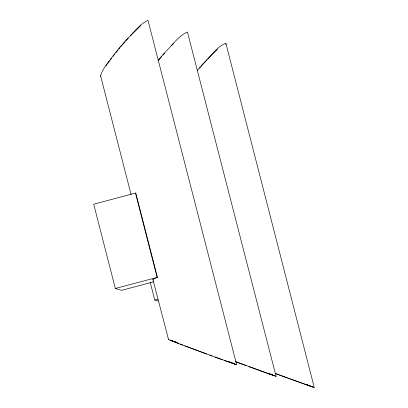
<?xml version="1.0" encoding="UTF-8"?>
<svg xmlns="http://www.w3.org/2000/svg" width="408" height="408" viewBox="0 0 408 408"><rect width="100%" height="100%" fill="white"/><g stroke="black" fill="none" stroke-linecap="round" stroke-linejoin="round"><path stroke-width="0.61" d="M131.111 194.677L100.567 75.735C103.122 67.448 109.579 60.94 114.5 53.973A44.436 6.146 -49.4 0 1 126.047 40.244C133.008 33.476 138.975 24.404 148.002 20.4L236.66 364.762L214.96 357.025M225.854 44.727L226.022 43.835L225.629 43.238C216.607 47.241 210.64 56.314 203.679 63.082A44.436 6.146 -49.4 0 0 197.385 70.37M106.085 65.882L107.044 64.423M107.737 63.444L109.466 61.011M110.165 60.047L111.593 58.155M113.021 56.258L114.444 54.453M115.867 52.652L118.101 49.904M118.861 48.986L119.998 47.603M158.671 60.124L161.777 56.457M120.768 46.685L125.088 41.687M162.95 55.085L164.521 53.29M199.578 68.151L200.364 67.233M201.149 66.32L207.131 59.65M125.873 40.81L128.229 38.173M130.351 35.899L140.75 25.678M207.983 58.737L217.444 49.337M171.482 45.686L173.471 43.656M115.337 288.461L157.432 277.369L135.803 193.137L135.487 193.045L93.713 204.23L115.337 288.461L121.696 290.333L153.643 281.78M150.195 282.234L154.775 300.064L157.845 299.243M152.786 279.113L168.545 339.553M158.034 60.522A44.436 6.146 -49.4 0 1 165.485 51.847C172.441 45.074 178.408 36.006 187.435 32.002L276.094 376.365L235.605 361.697M154.775 300.064L158.243 301.084M170.243 340.114L171.794 340.655M172.666 341.001L170.172 340.206L175.267 342.236M268.143 373.606L274.217 375.666L269.647 373.84M172.375 340.858L176.246 342.266M267.643 373.432L249.028 366.659M174.701 341.685L177.322 342.623M224.415 360.463L234.779 364.069L234.024 363.737M222.263 359.708L209.595 355.057M284.228 376.808L314.288 387.6L226.022 43.835M212.129 356.005L180.285 344.168M276.002 373.748L312.411 386.906L307.321 384.877M184.875 345.897L189.939 347.795A44.436 0.433 20.3 0 0 206.601 353.971M176.302 342.659L182.886 345.127M306.28 384.448L309.004 385.494M268.632 373.422L271.356 374.462M228.648 361.61L231.372 362.656M178.714 343.551L168.295 339.512M229.689 362.039L232.31 363.054M309.55 385.698L311.518 386.468M271.845 374.656L273.819 375.421M231.917 362.86L233.396 363.436M312.013 386.656L313.609 387.299M234.381 363.819L235.977 364.461M275.41 376.059L276.094 376.365M100.567 75.735L100.965 76.327M135.487 193.045L157.111 277.277M284.228 376.808A44.436 0.433 20.3 0 1 275.201 373.473M246.034 365.573A44.436 0.433 20.3 0 1 235.334 361.61M153.281 280.087A29.973 2.351 -14.4 0 1 157.432 277.369"/></g></svg>
